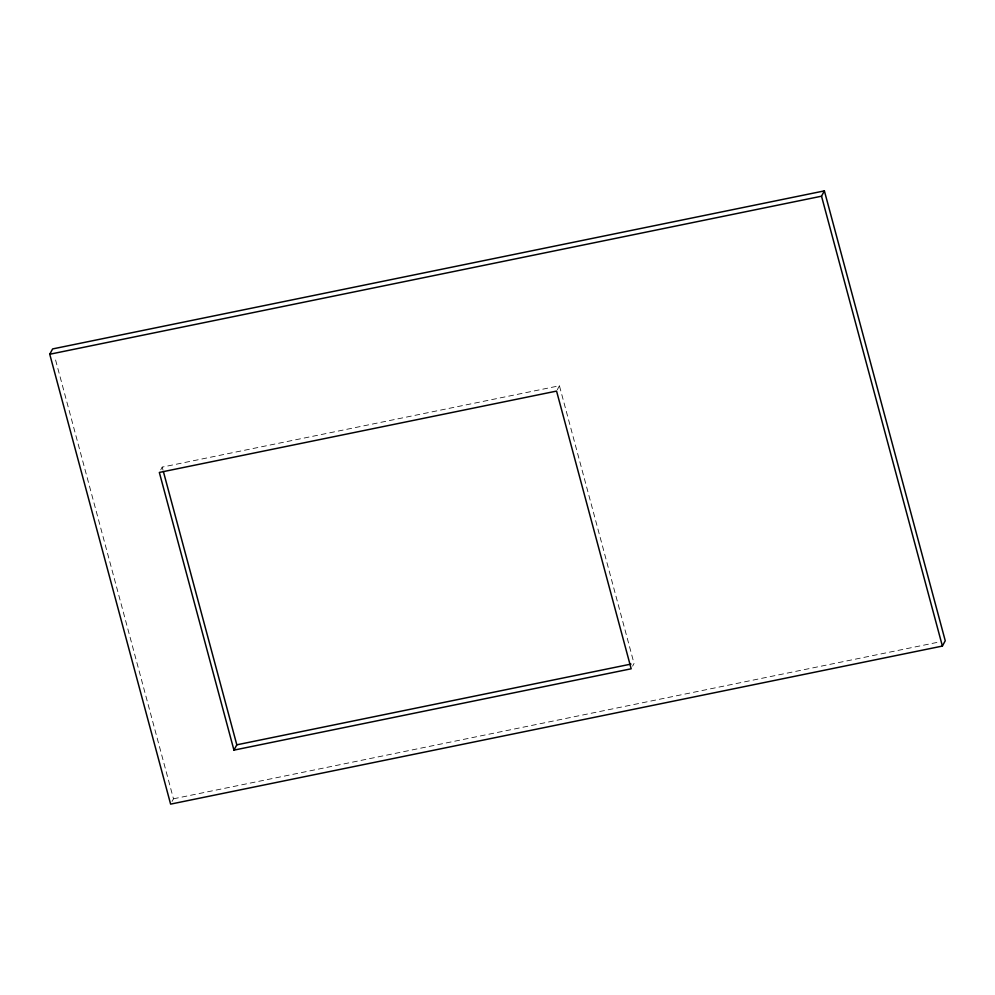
<?xml version="1.0" encoding="UTF-8"?>
<svg xmlns="http://www.w3.org/2000/svg" width="995" height="995" viewBox="0 0 995 995"><rect width="100%" height="100%" fill="white"/><g stroke="black" fill="none" stroke-linecap="round" stroke-linejoin="round"><path stroke-width="0.75" stroke-dasharray="4.97 3.73" d="M160.767 469.777L162.197 467.115L559.426 385.762L634.039 663.466L632.609 666.128M172.048 801.46L173.478 798.798L54.625 356.434M557.287 389.754L559.426 385.762M173.478 798.798L939.156 641.999M162.197 467.115L163.006 470.125"/><path stroke-width="1.49" d="M49.75 354.245L52.611 348.934L824.382 190.878L945.25 640.755L942.389 646.066L170.618 804.122L49.75 354.245L821.522 196.202L824.382 190.878M233.949 750.13L159.337 472.438L556.566 391.085L631.178 668.789L233.949 750.13L236.81 744.82L163.404 471.618M236.81 744.82L631.004 664.088M821.522 196.202L942.389 646.066"/></g></svg>
